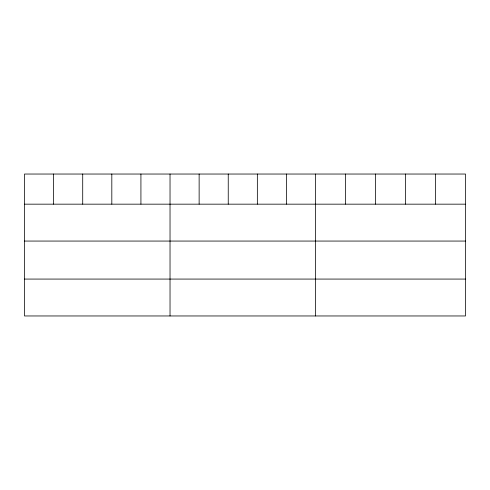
<?xml version="1.0" encoding="UTF-8"?>
<svg xmlns="http://www.w3.org/2000/svg" width="490" height="490" viewBox="0 0 490 490"><rect width="100%" height="100%" fill="white"/><g stroke="black" fill="none" stroke-linecap="round" stroke-linejoin="round"><path stroke-width="0.73" d="M465.5 204.165L465.5 315.964L24.5 315.964L24.5 174.036L465.5 174.036L465.5 204.165L24.5 204.165M24.5 241.062L465.5 241.062M24.5 279.073L465.5 279.073M435.512 174.036L435.512 204.165M405.524 174.036L405.524 204.165M375.536 174.036L375.536 204.165M345.548 174.036L345.548 204.165M315.56 174.036L315.56 315.964M286.454 174.036L286.454 204.165M257.348 174.036L257.348 204.165M228.242 174.036L228.242 204.165M199.136 174.036L199.136 204.165M170.03 174.036L170.03 315.964M140.924 174.036L140.924 204.165M111.818 174.036L111.818 204.165M82.712 174.036L82.712 204.165M53.606 174.036L53.606 204.165"/></g></svg>
